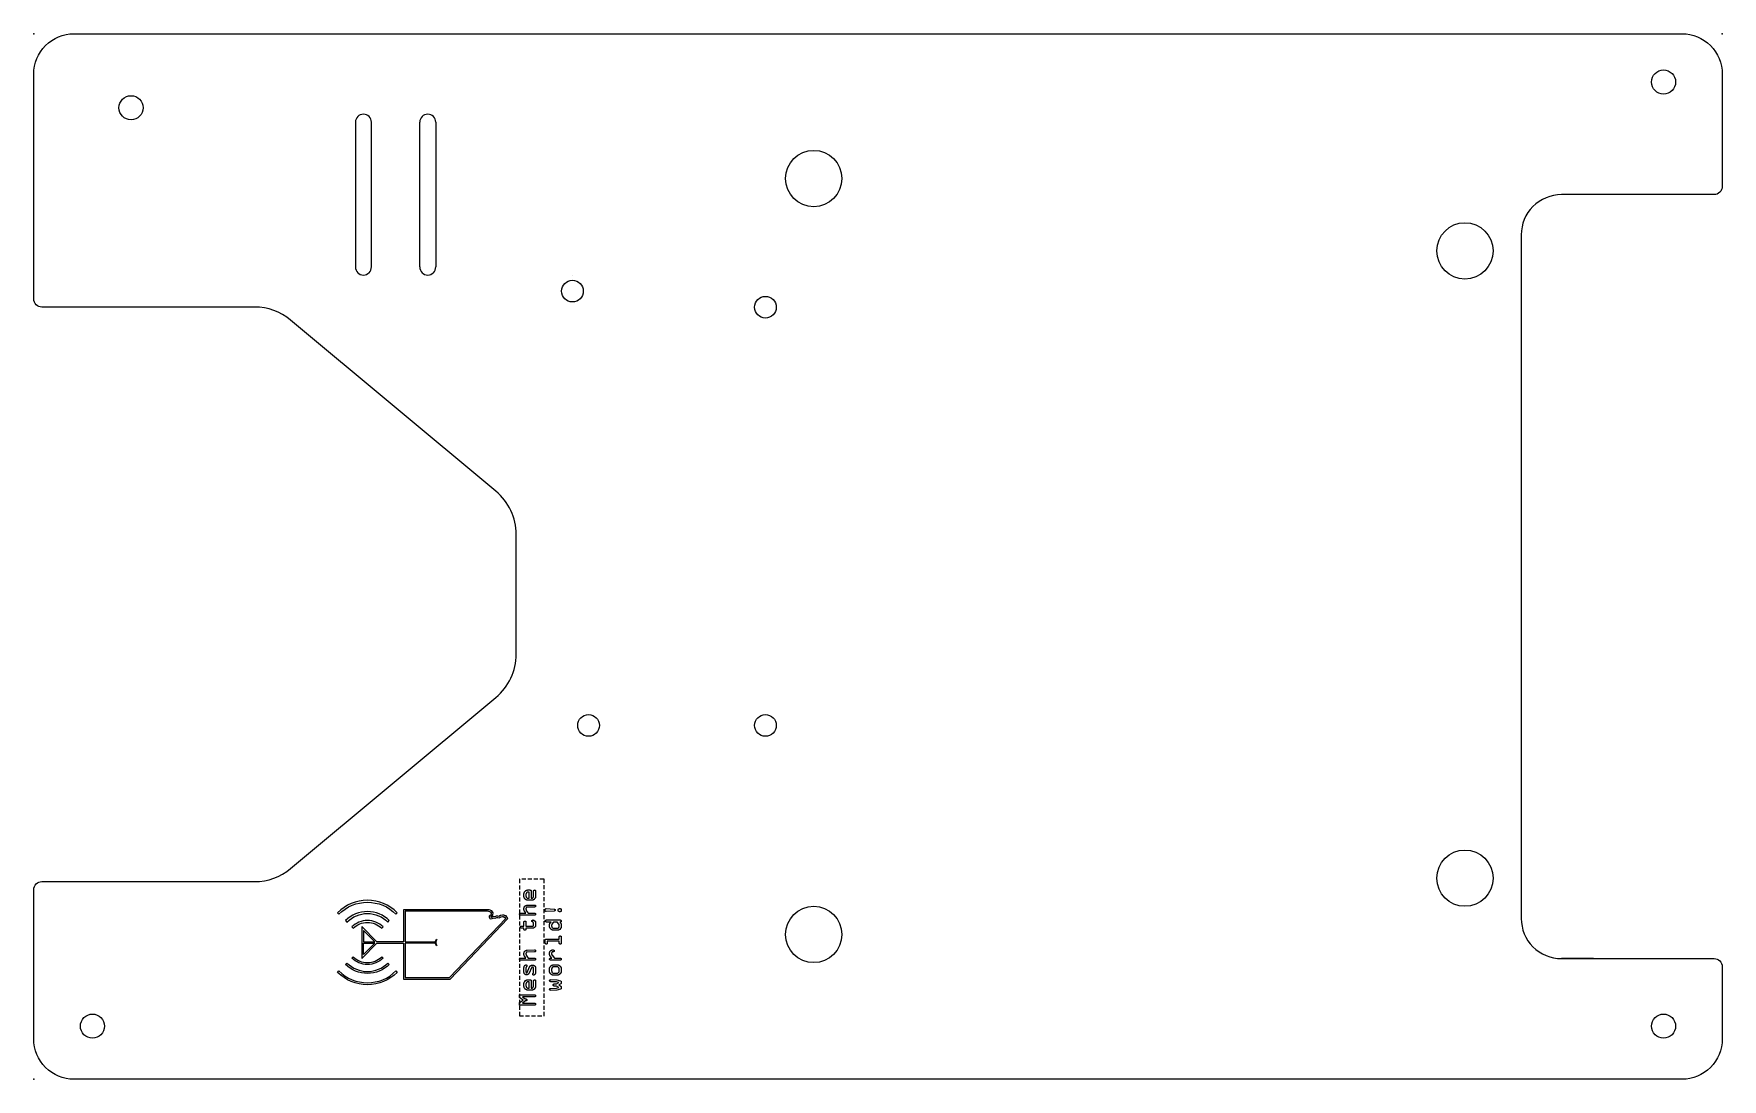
# Model space of a CAD drawing. Header units: millimetres. Extents: x -130 to 80, y -50 to 80.
import ezdxf

# ---------------------------------------------------------------- set-up
doc = ezdxf.new("R2010")
doc.units = ezdxf.units.MM
doc.linetypes.add('DASHED', pattern=[0.75, 0.5, -0.25])
doc.layers.get('0').update_dxf_attribs({"linetype": 'CONTINUOUS'})

msp = doc.modelspace()

# ---------------------------------------------------------------- linework, layer by layer
for p, q in [((-90, 69), (-90, 51)), ((-88, 51), (-88, 69)), ((-82, 51), (-82, 69)), ((-80, 69), (-80, 51)), ((65, 60), (60, 60)), ((-63, 50), (-63, 50)), ((-70, 10.3), (-70, 17.75)), ((-69.03, -27.28), (-69.03, -26.92)), ((-68.92, -26.67), (-68.83, -26.58)), ((-68.78, -26.94), (-68.78, -27.26)), ((-68.66, -26.77), (-68.73, -26.84)), ((-68.56, -26.47), (-68.25, -26.47)), ((-68.38, -26.72), (-68.56, -26.72)), ((-68.38, -27.49), (-68.38, -26.72)), ((-68.12, -26.6), (-68.12, -27.49)), ((-67.83, -27.25), (-67.83, -26.6)), ((-67.58, -26.6), (-67.58, -27.27)), ((-69.45, -29.36), (-68.81, -29.36)), ((-69.03, -28.91), (-69.03, -28.75)), ((-68.87, -27.61), (-68.95, -27.51)), ((-68.81, -29.36), (-68.94, -29.15)), ((-68.78, -28.75), (-68.78, -28.89)), ((-68.74, -27.37), (-68.67, -27.44)), ((-68.74, -29), (-68.51, -29.36)), ((-67.71, -28.59), (-68.66, -28.62)), ((-68.65, -28.37), (-67.71, -28.34)), ((-68.02, -27.75), (-68.6, -27.75)), ((-68.58, -27.49), (-68.38, -27.49)), ((-68.51, -29.36), (-67.71, -29.36)), ((-68.12, -27.49), (-68.05, -27.49)), ((-67.94, -27.44), (-67.88, -27.36)), ((-67.67, -27.51), (-67.76, -27.63)), ((-66.39, -29.04), (-66.39, -28.91)), ((-66.26, -28.78), (-65.28, -28.85)), ((-65.28, -29.1), (-66.26, -29.16)), ((-64.76, -29.04), (-64.76, -28.92)), ((-64.63, -28.79), (-64.52, -28.79)), ((-64.52, -29.17), (-64.63, -29.17)), ((-64.39, -28.91), (-64.39, -29.04)), ((-67.71, -29.61), (-69.45, -29.61)), ((-69.34, -30.96), (-69.03, -30.96)), ((-69.03, -31.21), (-69.34, -31.21)), ((-69.03, -30.96), (-69.03, -30.45)), ((-69.03, -31.35), (-69.03, -31.21)), ((-68.78, -30.45), (-68.78, -30.96)), ((-68.78, -30.96), (-67.96, -30.96)), ((-67.96, -31.22), (-68.78, -31.22)), ((-68.78, -31.22), (-68.78, -31.35)), ((-67.83, -30.83), (-67.83, -30.59)), ((-67.58, -30.58), (-67.58, -30.83)), ((-66.26, -30.2), (-64.52, -30.2)), ((-65.67, -30.45), (-66.26, -30.45)), ((-65.85, -30.99), (-65.85, -30.81)), ((-65.66, -31.36), (-65.75, -31.25)), ((-65.74, -30.54), (-65.67, -30.45)), ((-65.59, -30.82), (-65.59, -31)), ((-65.38, -30.5), (-65.55, -30.71)), ((-65.55, -31.1), (-65.48, -31.18)), ((-65.38, -31.22), (-64.85, -31.22)), ((-64.86, -31.48), (-65.37, -31.48)), ((-64.97, -30.45), (-65.24, -30.45)), ((-64.69, -30.7), (-64.86, -30.5)), ((-64.75, -31.17), (-64.68, -31.09)), ((-64.65, -31), (-64.65, -30.8)), ((-64.5, -31.27), (-64.59, -31.38)), ((-64.52, -30.45), (-64.57, -30.45)), ((-64.39, -30.8), (-64.39, -31.01)), ((-66.39, -33.08), (-66.39, -32.69)), ((-66.26, -32.57), (-64.65, -32.57)), ((-64.65, -32.82), (-66.14, -32.82)), ((-66.14, -32.82), (-66.14, -33.08)), ((-64.65, -32.57), (-64.65, -32.31)), ((-64.65, -33.07), (-64.65, -32.82)), ((-64.39, -32.31), (-64.39, -33.07)), ((-69.45, -34.94), (-68.81, -34.94)), ((-67.71, -35.2), (-69.45, -35.2)), ((-69.03, -34.49), (-69.03, -34.34)), ((-68.81, -34.94), (-68.94, -34.74)), ((-68.78, -34.34), (-68.78, -34.48)), ((-68.74, -34.58), (-68.51, -34.94)), ((-67.71, -34.17), (-68.66, -34.21)), ((-68.65, -33.95), (-67.71, -33.92)), ((-68.51, -34.94), (-67.71, -34.94)), ((-65.84, -34.48), (-65.84, -34.3)), ((-65.56, -34.94), (-65.73, -34.73)), ((-65.72, -34.94), (-65.56, -34.94)), ((-64.52, -35.19), (-65.72, -35.19)), ((-65.59, -34.3), (-65.59, -34.46)), ((-65.53, -34.58), (-65.22, -34.94)), ((-65.46, -33.92), (-65.4, -33.92)), ((-65.39, -34.17), (-65.46, -34.17)), ((-65.22, -34.94), (-64.52, -34.94)), ((64, -35), (60, -35)), ((-69.03, -36.7), (-69.03, -36.12)), ((-68.92, -37.84), (-68.83, -37.74)), ((-68.78, -36.11), (-68.78, -36.69)), ((-68.63, -36.71), (-68.34, -36.04)), ((-68.56, -37.64), (-68.25, -37.64)), ((-68.1, -36.14), (-68.4, -36.82)), ((-68.12, -37.77), (-68.12, -38.66)), ((-67.83, -36.66), (-67.83, -36.19)), ((-67.83, -38.42), (-67.83, -37.77)), ((-67.58, -36.19), (-67.58, -36.7)), ((-67.58, -37.77), (-67.58, -38.44)), ((-65.85, -36.57), (-65.85, -36.27)), ((-65.72, -37.62), (-64.93, -37.64)), ((-65.59, -36.27), (-65.59, -36.54)), ((-65.49, -36.08), (-65.56, -36.17)), ((-65.55, -36.67), (-65.48, -36.75)), ((-65.39, -35.78), (-64.85, -35.78)), ((-64.85, -37.06), (-65.39, -37.06)), ((-65.38, -36.8), (-64.87, -36.8)), ((-64.86, -36.03), (-65.37, -36.03)), ((-64.93, -37.64), (-64.48, -37.78)), ((-64.69, -36.16), (-64.76, -36.08)), ((-64.76, -36.75), (-64.67, -36.66)), ((-64.65, -36.57), (-64.65, -36.27)), ((-64.39, -36.27), (-64.39, -36.57)), ((-69.58, -39.82), (-69.58, -39.5)), ((-69.58, -39.5), (-67.71, -39.5)), ((-69.13, -40.15), (-69.58, -39.82)), ((-67.71, -39.76), (-69.23, -39.76)), ((-69.23, -39.76), (-68.87, -40.02)), ((-69.03, -38.45), (-69.03, -38.09)), ((-68.87, -38.78), (-68.95, -38.68)), ((-68.78, -38.11), (-68.78, -38.43)), ((-68.74, -38.54), (-68.67, -38.61)), ((-68.66, -37.94), (-68.73, -38.01)), ((-68.02, -38.92), (-68.6, -38.92)), ((-68.58, -38.66), (-68.38, -38.66)), ((-68.38, -37.89), (-68.56, -37.89)), ((-68.38, -38.66), (-68.38, -37.89)), ((-68.12, -38.66), (-68.05, -38.66)), ((-67.94, -38.61), (-67.88, -38.53)), ((-67.67, -38.68), (-67.76, -38.8)), ((-64.98, -37.9), (-65.72, -37.87)), ((-65.72, -38.7), (-64.98, -38.67)), ((-64.94, -38.92), (-65.72, -38.95)), ((-65.28, -38.15), (-64.98, -38.15)), ((-64.99, -38.41), (-65.28, -38.41)), ((-64.69, -38.58), (-64.99, -38.41)), ((-64.69, -37.98), (-64.98, -37.9)), ((-64.98, -38.15), (-64.69, -37.98)), ((-64.98, -38.67), (-64.69, -38.58)), ((-64.48, -38.79), (-64.94, -38.92)), ((-64.46, -38.14), (-64.7, -38.28)), ((-64.7, -38.28), (-64.46, -38.42)), ((-64.39, -37.9), (-64.39, -38.03)), ((-64.39, -38.53), (-64.39, -38.66)), ((-69.58, -40.46), (-69.13, -40.15)), ((-69.58, -40.78), (-69.58, -40.46)), ((-67.71, -40.78), (-69.58, -40.78)), ((-68.86, -40.27), (-69.23, -40.53)), ((-69.23, -40.53), (-67.71, -40.53)), ((-68.87, -40.02), (-68.79, -40.02)), ((-68.79, -40.27), (-68.86, -40.27))]:
    msp.add_line(p, q)
at = {"linetype": 'DASHED'}
for p, q in [((-66.54, -25.14), (-69.58, -25.14)), ((-69.58, -25.14), (-69.58, -42.11)), ((-66.54, -42.11), (-66.54, -25.14)), ((-69.58, -42.11), (-66.54, -42.11))]:
    msp.add_line(p, q, dxfattribs=at)
for points in [[(-125, 80), (75, 80, -0.414214), (80, 75), (80, 61, -0.414214), (79, 60), (60, 60, 0.414214), (55, 55), (55, 20), (55, -30, 0.414214), (60, -35), (79, -35, -0.414214), (80, -36), (80, -45, -0.414214), (75, -50), (-125, -50, -0.414214), (-130, -45), (-130, -26.43, -0.414214), (-129, -25.43), (-102.53, -25.43, 0.175452), (-98.05, -23.8), (-72.52, -2.52, 0.222585), (-70, 2.85), (-70, 17.75, 0.222585), (-72.52, 23.12), (-98.05, 44.4, 0.175452), (-102.53, 46.02), (-129, 46.02, -0.414214), (-130, 47.02), (-130, 75, -0.414214)], [(-84.96, -29.46), (-84.79, -29.29, 0.414214), (-92.21, -29.29), (-92.04, -29.46, -0.414214)], [(-85.95, -30.45), (-85.78, -30.28, 0.414214), (-91.22, -30.28), (-91.05, -30.45, -0.414214)], [(-71.35, -29.88), (-71.48, -29.88), (-71.6, -29.8), (-71.7, -29.8), (-71.89, -29.84), (-72.14, -29.97), (-72.3, -29.94), (-72.45, -29.94), (-72.64, -30.03), (-72.83, -29.99), (-73.1, -30.1), (-73.23, -30.07), (-73.31, -29.88), (-73.31, -29.7), (-73.09, -29.46), (-73.07, -29.37), (-73.17, -29.24), (-73.41, -29.14), (-73.58, -29.12), (-83.8, -29.12), (-83.8, -32.9), (-80.06, -32.9, -0.153456), (-79.9, -32.6), (-79.86, -32.64, 0.414214), (-79.86, -33.36), (-79.9, -33.4, -0.153456), (-80.06, -33.1), (-83.8, -33.1), (-83.8, -37.37), (-78.31, -37.37), (-71.28, -30)], [(-86.73, -31.23), (-86.56, -31.06, 0.414214), (-90.44, -31.06), (-90.27, -31.23, -0.414214)], [(-85.95, -35.55), (-85.78, -35.72, -0.414214), (-91.22, -35.72), (-91.05, -35.55, 0.414214)], [(-86.73, -34.77), (-86.56, -34.94, -0.414214), (-90.44, -34.94), (-90.27, -34.77, 0.414214)], [(-84.96, -36.54), (-84.79, -36.71, -0.414214), (-92.21, -36.71), (-92.04, -36.54, 0.414214)]]:
    msp.add_lwpolyline(points, format="xyb", close=True)
for points in [[(-117.9, 69.3), (-117.9, 69.3)], [(-71.72, -29.6), (-71.96, -29.65), (-72.16, -29.76), (-72.28, -29.73), (-72.5, -29.73), (-72.67, -29.82), (-72.85, -29.78), (-73.09, -29.88), (-73.11, -29.85), (-73.11, -29.78), (-72.91, -29.56), (-72.85, -29.33), (-73.04, -29.08), (-73.36, -28.94), (-73.57, -28.92), (-84, -28.92), (-84, -32.9), (-87.32, -32.9), (-89.2, -31.02), (-89.2, -33), (-89.2, -34.98), (-87.32, -33.1), (-84, -33.1), (-84, -37.57), (-78.22, -37.57), (-71.03, -30.02), (-71.23, -29.68), (-71.42, -29.68), (-71.54, -29.6)], [(-89, -32.9), (-87.6, -32.9), (-89, -31.5)], [(-89, -33.1), (-87.6, -33.1), (-89, -34.5)]]:
    msp.add_lwpolyline(points, close=True)
for centre, radius in [((72.7, 74), 1.5), ((-117.9, 70.8), 1.5), ((-33, 62), 3.5), ((48, 53), 3.5), ((-63, 48), 1.35), ((-39, 46), 1.35), ((-61, -6), 1.35), ((-39, -6), 1.35), ((48, -25), 3.5), ((-33, -32), 3.5), ((-122.7, -43.4), 1.5), ((72.7, -43.4), 1.5)]:
    msp.add_circle(centre, radius)
for centre, start, end in [((-89, 69), 90, 180), ((-89, 69), 0, 90), ((-81, 69), 90, 180), ((-81, 69), 0, 90), ((-89, 51), 180, 270), ((-89, 51), -90, 0), ((-81, 51), 180.0004, 270), ((-81, 51), -90, 0)]:
    msp.add_arc(centre, 1, start, end)
for points in [[(-69.03, -26.92), (-69.03, -26.79), (-68.92, -26.67)], [(-68.95, -27.51), (-69.03, -27.4), (-69.03, -27.28)], [(-68.83, -26.58), (-68.74, -26.47), (-68.56, -26.47)], [(-68.73, -26.84), (-68.78, -26.9), (-68.78, -26.94)], [(-68.78, -27.26), (-68.78, -27.32), (-68.74, -27.37)], [(-68.56, -26.72), (-68.63, -26.72), (-68.66, -26.77)], [(-68.25, -26.47), (-68.2, -26.47), (-68.16, -26.51)], [(-68.16, -26.51), (-68.12, -26.55), (-68.12, -26.6)], [(-67.88, -27.36), (-67.83, -27.3), (-67.83, -27.25)], [(-67.83, -26.6), (-67.83, -26.55), (-67.8, -26.51)], [(-67.8, -26.51), (-67.76, -26.47), (-67.71, -26.47)], [(-67.71, -26.47), (-67.66, -26.47), (-67.62, -26.51)], [(-67.62, -26.51), (-67.58, -26.55), (-67.58, -26.6)], [(-67.58, -27.27), (-67.58, -27.33), (-67.61, -27.41)], [(-69.58, -29.48), (-69.58, -29.43), (-69.54, -29.39)], [(-69.54, -29.39), (-69.5, -29.36), (-69.45, -29.36)], [(-69.03, -28.75), (-69.03, -28.6), (-68.92, -28.49)], [(-68.94, -29.15), (-69.03, -29.02), (-69.03, -28.91)], [(-68.92, -28.49), (-68.81, -28.37), (-68.65, -28.37)], [(-68.73, -27.71), (-68.82, -27.67), (-68.87, -27.61)], [(-68.74, -28.66), (-68.78, -28.7), (-68.78, -28.75)], [(-68.78, -28.89), (-68.78, -28.94), (-68.74, -29)], [(-68.66, -28.62), (-68.71, -28.62), (-68.74, -28.66)], [(-68.6, -27.75), (-68.65, -27.75), (-68.73, -27.71)], [(-68.67, -27.44), (-68.64, -27.49), (-68.58, -27.49)], [(-68.05, -27.49), (-67.99, -27.49), (-67.94, -27.44)], [(-67.88, -27.71), (-67.96, -27.75), (-68.02, -27.75)], [(-67.76, -27.63), (-67.81, -27.68), (-67.88, -27.71)], [(-67.71, -28.34), (-67.65, -28.34), (-67.62, -28.37)], [(-67.62, -28.55), (-67.66, -28.59), (-67.71, -28.59)], [(-67.71, -29.36), (-67.65, -29.36), (-67.62, -29.39)], [(-67.61, -27.41), (-67.64, -27.48), (-67.67, -27.51)], [(-67.62, -28.37), (-67.58, -28.41), (-67.58, -28.46)], [(-67.58, -28.46), (-67.58, -28.52), (-67.62, -28.55)], [(-67.62, -29.39), (-67.58, -29.43), (-67.58, -29.48)], [(-66.39, -28.91), (-66.39, -28.86), (-66.35, -28.82)], [(-66.35, -29.13), (-66.39, -29.09), (-66.39, -29.04)], [(-66.35, -28.82), (-66.31, -28.78), (-66.26, -28.78)], [(-66.26, -29.16), (-66.32, -29.17), (-66.35, -29.13)], [(-65.28, -28.85), (-65.23, -28.85), (-65.19, -28.89)], [(-65.19, -29.06), (-65.23, -29.1), (-65.28, -29.1)], [(-65.19, -28.89), (-65.16, -28.92), (-65.16, -28.97)], [(-65.16, -28.97), (-65.16, -29.03), (-65.19, -29.06)], [(-64.76, -28.92), (-64.76, -28.86), (-64.72, -28.83)], [(-64.72, -29.13), (-64.76, -29.09), (-64.76, -29.04)], [(-64.72, -28.83), (-64.68, -28.79), (-64.63, -28.79)], [(-64.63, -29.17), (-64.68, -29.17), (-64.72, -29.13)], [(-64.52, -28.79), (-64.47, -28.79), (-64.43, -28.82)], [(-64.43, -29.13), (-64.47, -29.17), (-64.52, -29.17)], [(-64.43, -28.82), (-64.39, -28.86), (-64.39, -28.91)], [(-64.39, -29.04), (-64.39, -29.09), (-64.43, -29.13)], [(-69.54, -29.57), (-69.58, -29.54), (-69.58, -29.48)], [(-69.45, -29.61), (-69.5, -29.61), (-69.54, -29.57)], [(-69.47, -31.09), (-69.47, -31.04), (-69.43, -31)], [(-69.43, -31.18), (-69.47, -31.14), (-69.47, -31.09)], [(-69.43, -31), (-69.39, -30.96), (-69.34, -30.96)], [(-69.34, -31.21), (-69.39, -31.21), (-69.43, -31.18)], [(-69.03, -30.45), (-69.03, -30.4), (-68.99, -30.36)], [(-69, -31.44), (-69.03, -31.4), (-69.03, -31.35)], [(-68.91, -31.47), (-68.96, -31.47), (-69, -31.44)], [(-68.99, -30.36), (-68.96, -30.33), (-68.91, -30.33)], [(-68.91, -30.33), (-68.85, -30.33), (-68.82, -30.36)], [(-68.82, -31.44), (-68.85, -31.47), (-68.91, -31.47)], [(-68.82, -30.36), (-68.78, -30.4), (-68.78, -30.45)], [(-68.78, -31.35), (-68.78, -31.4), (-68.82, -31.44)], [(-68.05, -30.33), (-68.05, -30.27), (-68.01, -30.23)], [(-67.94, -30.45), (-68.05, -30.42), (-68.05, -30.33)], [(-68.01, -30.23), (-67.98, -30.2), (-67.92, -30.2)], [(-67.96, -30.96), (-67.91, -30.96), (-67.87, -30.93)], [(-67.69, -31.1), (-67.8, -31.22), (-67.96, -31.22)], [(-67.83, -30.59), (-67.83, -30.49), (-67.94, -30.45)], [(-67.92, -30.2), (-67.81, -30.2), (-67.69, -30.31)], [(-67.87, -30.93), (-67.83, -30.89), (-67.83, -30.83)], [(-67.62, -29.57), (-67.65, -29.61), (-67.71, -29.61)], [(-67.69, -30.31), (-67.58, -30.41), (-67.58, -30.58)], [(-67.58, -30.83), (-67.58, -30.99), (-67.69, -31.1)], [(-67.58, -29.48), (-67.58, -29.54), (-67.62, -29.57)], [(-66.39, -30.33), (-66.39, -30.28), (-66.35, -30.24)], [(-66.35, -30.42), (-66.39, -30.38), (-66.39, -30.33)], [(-66.35, -30.24), (-66.32, -30.2), (-66.26, -30.2)], [(-66.26, -30.45), (-66.32, -30.45), (-66.35, -30.42)], [(-65.85, -30.81), (-65.85, -30.66), (-65.74, -30.54)], [(-65.75, -31.25), (-65.85, -31.14), (-65.85, -30.99)], [(-65.54, -31.44), (-65.62, -31.41), (-65.66, -31.36)], [(-65.55, -30.71), (-65.59, -30.75), (-65.59, -30.82)], [(-65.59, -31), (-65.59, -31.05), (-65.55, -31.1)], [(-65.37, -31.48), (-65.46, -31.48), (-65.54, -31.44)], [(-65.48, -31.18), (-65.44, -31.22), (-65.38, -31.22)], [(-65.24, -30.45), (-65.33, -30.45), (-65.38, -30.5)], [(-64.86, -30.5), (-64.9, -30.45), (-64.97, -30.45)], [(-64.71, -31.45), (-64.79, -31.48), (-64.86, -31.48)], [(-64.85, -31.22), (-64.79, -31.22), (-64.75, -31.17)], [(-64.59, -31.38), (-64.63, -31.41), (-64.71, -31.45)], [(-64.65, -30.8), (-64.65, -30.76), (-64.69, -30.7)], [(-64.68, -31.09), (-64.65, -31.05), (-64.65, -31)], [(-64.57, -30.45), (-64.39, -30.64), (-64.39, -30.8)], [(-64.52, -30.2), (-64.46, -30.2), (-64.43, -30.24)], [(-64.43, -30.42), (-64.46, -30.45), (-64.52, -30.45)], [(-64.39, -31.01), (-64.39, -31.14), (-64.5, -31.27)], [(-64.43, -30.24), (-64.39, -30.27), (-64.39, -30.33)], [(-64.39, -30.33), (-64.39, -30.38), (-64.43, -30.42)], [(-66.39, -32.69), (-66.39, -32.64), (-66.35, -32.6)], [(-66.35, -33.17), (-66.39, -33.13), (-66.39, -33.08)], [(-66.35, -32.6), (-66.32, -32.57), (-66.26, -32.57)], [(-66.26, -33.2), (-66.32, -33.2), (-66.35, -33.17)], [(-66.18, -33.17), (-66.21, -33.2), (-66.26, -33.2)], [(-66.14, -33.08), (-66.14, -33.13), (-66.18, -33.17)], [(-64.65, -32.31), (-64.65, -32.26), (-64.61, -32.22)], [(-64.61, -33.16), (-64.65, -33.13), (-64.65, -33.07)], [(-64.61, -32.22), (-64.57, -32.18), (-64.52, -32.18)], [(-64.52, -33.2), (-64.57, -33.2), (-64.61, -33.16)], [(-64.52, -32.18), (-64.47, -32.18), (-64.43, -32.22)], [(-64.43, -33.16), (-64.47, -33.2), (-64.52, -33.2)], [(-64.43, -32.22), (-64.39, -32.26), (-64.39, -32.31)], [(-64.39, -33.07), (-64.39, -33.13), (-64.43, -33.16)], [(-69.58, -35.07), (-69.58, -35.02), (-69.54, -34.98)], [(-69.54, -35.16), (-69.58, -35.12), (-69.58, -35.07)], [(-69.54, -34.98), (-69.5, -34.94), (-69.45, -34.94)], [(-69.45, -35.2), (-69.5, -35.2), (-69.54, -35.16)], [(-69.03, -34.34), (-69.03, -34.18), (-68.92, -34.07)], [(-68.94, -34.74), (-69.03, -34.6), (-69.03, -34.49)], [(-68.92, -34.07), (-68.81, -33.96), (-68.65, -33.95)], [(-68.74, -34.25), (-68.78, -34.28), (-68.78, -34.34)], [(-68.78, -34.48), (-68.78, -34.53), (-68.74, -34.58)], [(-68.66, -34.21), (-68.71, -34.21), (-68.74, -34.25)], [(-67.71, -33.92), (-67.65, -33.92), (-67.62, -33.96)], [(-67.62, -34.14), (-67.66, -34.17), (-67.71, -34.17)], [(-67.71, -34.94), (-67.65, -34.94), (-67.62, -34.98)], [(-67.62, -35.16), (-67.65, -35.2), (-67.71, -35.2)], [(-67.62, -33.96), (-67.58, -34), (-67.58, -34.05)], [(-67.58, -34.05), (-67.58, -34.1), (-67.62, -34.14)], [(-67.62, -34.98), (-67.58, -35.02), (-67.58, -35.07)], [(-67.58, -35.07), (-67.58, -35.12), (-67.62, -35.16)], [(-65.85, -35.07), (-65.85, -35.01), (-65.81, -34.98)], [(-65.81, -35.16), (-65.85, -35.12), (-65.85, -35.07)], [(-65.84, -34.3), (-65.84, -34.14), (-65.73, -34.03)], [(-65.73, -34.73), (-65.84, -34.61), (-65.84, -34.48)], [(-65.81, -34.98), (-65.77, -34.94), (-65.72, -34.94)], [(-65.72, -35.19), (-65.77, -35.19), (-65.81, -35.16)], [(-65.73, -34.03), (-65.62, -33.92), (-65.46, -33.92)], [(-65.55, -34.21), (-65.59, -34.25), (-65.59, -34.3)], [(-65.59, -34.46), (-65.59, -34.52), (-65.53, -34.58)], [(-65.46, -34.17), (-65.52, -34.17), (-65.55, -34.21)], [(-65.4, -33.92), (-65.34, -33.92), (-65.3, -33.96)], [(-65.3, -34.14), (-65.34, -34.17), (-65.39, -34.17)], [(-65.3, -33.96), (-65.27, -33.99), (-65.27, -34.05)], [(-65.27, -34.05), (-65.27, -34.1), (-65.3, -34.14)], [(-64.52, -34.94), (-64.46, -34.94), (-64.43, -34.98)], [(-64.43, -35.16), (-64.46, -35.19), (-64.52, -35.19)], [(-64.43, -34.98), (-64.39, -35.01), (-64.39, -35.07)], [(-64.39, -35.07), (-64.39, -35.12), (-64.43, -35.16)], [(-69.03, -36.12), (-69.03, -35.99), (-68.95, -35.88)], [(-68.93, -36.93), (-69.03, -36.84), (-69.03, -36.7)], [(-68.95, -35.88), (-68.87, -35.78), (-68.79, -35.78)], [(-68.7, -37.03), (-68.83, -37.03), (-68.93, -36.93)], [(-68.83, -37.74), (-68.74, -37.64), (-68.56, -37.64)], [(-68.79, -35.78), (-68.74, -35.78), (-68.71, -35.82)], [(-68.73, -36.01), (-68.78, -36.06), (-68.78, -36.11)], [(-68.78, -36.69), (-68.78, -36.77), (-68.71, -36.77)], [(-68.67, -35.9), (-68.67, -35.96), (-68.73, -36.01)], [(-68.71, -35.82), (-68.67, -35.85), (-68.67, -35.9)], [(-68.71, -36.77), (-68.66, -36.77), (-68.63, -36.71)], [(-68.53, -36.97), (-68.61, -37.03), (-68.7, -37.03)], [(-68.4, -36.82), (-68.45, -36.92), (-68.53, -36.97)], [(-68.34, -36.04), (-68.29, -35.94), (-68.19, -35.87)], [(-68.25, -37.64), (-68.2, -37.64), (-68.16, -37.68)], [(-68.19, -35.87), (-68.09, -35.81), (-67.97, -35.81)], [(-68.16, -37.68), (-68.12, -37.72), (-68.12, -37.77)], [(-67.97, -36.06), (-68.06, -36.06), (-68.1, -36.14)], [(-67.97, -35.81), (-67.81, -35.81), (-67.69, -35.92)], [(-67.88, -36.1), (-67.92, -36.06), (-67.97, -36.06)], [(-67.94, -36.92), (-67.94, -36.88), (-67.89, -36.82)], [(-67.9, -37.02), (-67.94, -36.98), (-67.94, -36.92)], [(-67.81, -37.06), (-67.86, -37.06), (-67.9, -37.02)], [(-67.89, -36.82), (-67.83, -36.77), (-67.83, -36.66)], [(-67.83, -36.19), (-67.83, -36.14), (-67.88, -36.1)], [(-67.83, -37.77), (-67.83, -37.72), (-67.8, -37.68)], [(-67.66, -36.94), (-67.74, -37.06), (-67.81, -37.06)], [(-67.8, -37.68), (-67.76, -37.64), (-67.71, -37.64)], [(-67.71, -37.64), (-67.66, -37.64), (-67.62, -37.68)], [(-67.69, -35.92), (-67.58, -36.04), (-67.58, -36.19)], [(-67.58, -36.7), (-67.58, -36.83), (-67.66, -36.94)], [(-67.62, -37.68), (-67.58, -37.72), (-67.58, -37.77)], [(-65.85, -36.27), (-65.85, -36.1), (-65.7, -35.94)], [(-65.7, -36.9), (-65.85, -36.75), (-65.85, -36.57)], [(-65.84, -37.74), (-65.84, -37.69), (-65.81, -37.65)], [(-65.81, -37.83), (-65.84, -37.79), (-65.84, -37.74)], [(-65.81, -37.65), (-65.77, -37.62), (-65.72, -37.62)], [(-65.7, -35.94), (-65.56, -35.78), (-65.39, -35.78)], [(-65.39, -37.06), (-65.55, -37.06), (-65.7, -36.9)], [(-65.56, -36.17), (-65.59, -36.21), (-65.59, -36.27)], [(-65.59, -36.54), (-65.59, -36.62), (-65.55, -36.67)], [(-65.37, -36.03), (-65.45, -36.03), (-65.49, -36.08)], [(-65.48, -36.75), (-65.44, -36.8), (-65.38, -36.8)], [(-64.87, -36.8), (-64.8, -36.8), (-64.76, -36.75)], [(-64.76, -36.08), (-64.8, -36.03), (-64.86, -36.03)], [(-64.85, -35.78), (-64.68, -35.78), (-64.54, -35.94)], [(-64.54, -36.9), (-64.69, -37.06), (-64.85, -37.06)], [(-64.65, -36.27), (-64.65, -36.21), (-64.69, -36.16)], [(-64.67, -36.66), (-64.65, -36.62), (-64.65, -36.57)], [(-64.54, -35.94), (-64.39, -36.1), (-64.39, -36.27)], [(-64.39, -36.57), (-64.39, -36.74), (-64.54, -36.9)], [(-64.48, -37.78), (-64.39, -37.81), (-64.39, -37.9)], [(-69.03, -38.09), (-69.03, -37.96), (-68.92, -37.84)], [(-68.95, -38.68), (-69.03, -38.57), (-69.03, -38.45)], [(-68.73, -38.88), (-68.82, -38.84), (-68.87, -38.78)], [(-68.73, -38.01), (-68.78, -38.07), (-68.78, -38.11)], [(-68.78, -38.43), (-68.78, -38.49), (-68.74, -38.54)], [(-68.6, -38.92), (-68.65, -38.92), (-68.73, -38.88)], [(-68.67, -38.61), (-68.64, -38.66), (-68.58, -38.66)], [(-68.56, -37.89), (-68.63, -37.89), (-68.66, -37.94)], [(-68.05, -38.66), (-67.99, -38.66), (-67.94, -38.61)], [(-67.88, -38.88), (-67.96, -38.92), (-68.02, -38.92)], [(-67.88, -38.53), (-67.83, -38.47), (-67.83, -38.42)], [(-67.76, -38.8), (-67.81, -38.85), (-67.88, -38.88)], [(-67.71, -39.5), (-67.65, -39.5), (-67.62, -39.54)], [(-67.62, -39.72), (-67.66, -39.76), (-67.71, -39.76)], [(-67.61, -38.57), (-67.64, -38.65), (-67.67, -38.68)], [(-67.62, -39.54), (-67.58, -39.58), (-67.58, -39.63)], [(-67.58, -39.63), (-67.58, -39.68), (-67.62, -39.72)], [(-67.58, -38.44), (-67.58, -38.5), (-67.61, -38.57)], [(-65.84, -38.82), (-65.84, -38.77), (-65.81, -38.73)], [(-65.8, -38.91), (-65.84, -38.87), (-65.84, -38.82)], [(-65.72, -37.87), (-65.77, -37.87), (-65.81, -37.83)], [(-65.81, -38.73), (-65.77, -38.7), (-65.72, -38.7)], [(-65.72, -38.95), (-65.77, -38.95), (-65.8, -38.91)], [(-65.41, -38.28), (-65.41, -38.23), (-65.37, -38.19)], [(-65.37, -38.37), (-65.41, -38.33), (-65.41, -38.28)], [(-65.37, -38.19), (-65.34, -38.15), (-65.28, -38.15)], [(-65.28, -38.41), (-65.33, -38.41), (-65.37, -38.37)], [(-64.42, -38.74), (-64.44, -38.78), (-64.48, -38.79)], [(-64.39, -38.03), (-64.39, -38.1), (-64.46, -38.14)], [(-64.46, -38.42), (-64.39, -38.47), (-64.39, -38.53)], [(-64.39, -38.66), (-64.39, -38.71), (-64.42, -38.74)], [(-68.79, -40.02), (-68.74, -40.02), (-68.71, -40.05)], [(-68.71, -40.23), (-68.74, -40.27), (-68.79, -40.27)], [(-68.71, -40.05), (-68.67, -40.09), (-68.67, -40.14)], [(-68.67, -40.14), (-68.67, -40.19), (-68.71, -40.23)], [(-67.71, -40.53), (-67.65, -40.53), (-67.62, -40.57)], [(-67.62, -40.75), (-67.66, -40.78), (-67.71, -40.78)], [(-67.62, -40.57), (-67.58, -40.6), (-67.58, -40.66)], [(-67.58, -40.66), (-67.58, -40.71), (-67.62, -40.75)]]:
    msp.add_open_spline(points, degree=2)
for p in [(-130, 80), (80, 80), (-130, -50)]:
    msp.add_point(p)

doc.saveas('drawing.dxf')
